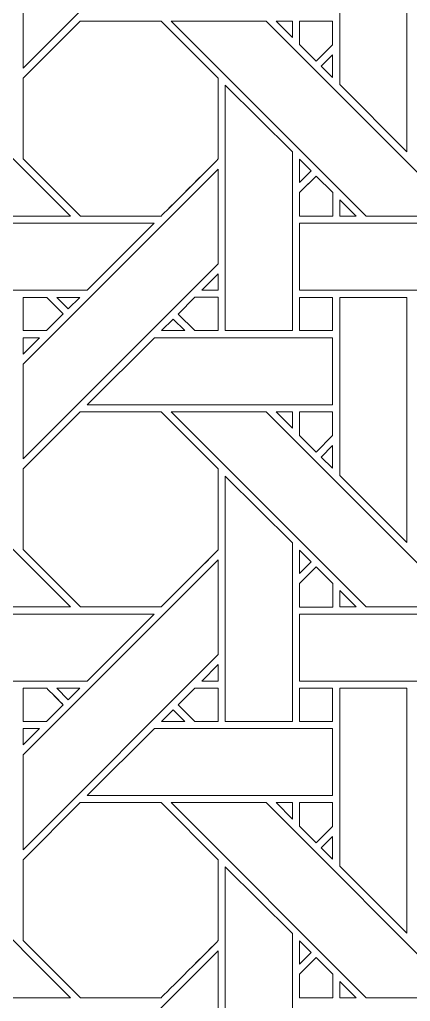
# Model space of a CAD drawing. Header units: inches. Extents: x 7.4 to 17.4, y 4.1 to 14.1.
# Drawn here: x 12.612 to 13.561, y 8.375 to 10.758 of the extents above; entities that cross this region are included whole.
import ezdxf

# ---------------------------------------------------------------- set-up
doc = ezdxf.new("R2010")
doc.units = ezdxf.units.IN
doc.header["$MEASUREMENT"] = 0
doc.layers.add('Design', color=7, linetype='Continuous', lineweight=0)

msp = doc.modelspace()

# ---------------------------------------------------------------- linework, layer by layer
at = {"layer": 'Design'}
for points, knots in [([(12.3829, 14.0948), (9.6214, 14.0948), (7.3829, 11.8562), (7.3829, 9.0948), (7.3829, 6.3333), (9.6214, 4.0948), (12.3829, 4.0948), (15.1443, 4.0948), (17.3829, 6.3333), (17.3829, 9.0948), (17.3829, 11.8562), (15.1443, 14.0948), (12.3829, 14.0948)], [0, 0, 0, 0, 1, 1, 1, 2, 2, 2, 3, 3, 3, 4, 4, 4, 4]), ([(12.3829, 13.3833), (10.0144, 13.3833), (8.0943, 11.4632), (8.0943, 9.0948), (8.0943, 6.7263), (10.0144, 4.8063), (12.3829, 4.8063), (14.7513, 4.8063), (16.6714, 6.7263), (16.6714, 9.0948), (16.6714, 11.4632), (14.7513, 13.3833), (12.3829, 13.3833)], [0, 0, 0, 0, 1, 1, 1, 2, 2, 2, 3, 3, 3, 4, 4, 4, 4]), ([(13.0941, 11.1141), (13.0941, 11.1141), (12.6204, 10.6404), (12.6204, 10.6404), (12.6204, 10.6404), (12.6204, 10.8705), (12.6204, 10.8705), (12.6204, 10.8705), (13.0941, 11.3441), (13.0941, 11.3441), (13.0941, 11.3441), (13.0941, 11.1141), (13.0941, 11.1141)], [0, 0, 0, 0, 1, 1, 1, 2, 2, 2, 3, 3, 3, 4, 4, 4, 4]), ([(13.3891, 10.6005), (13.3891, 10.6005), (13.3891, 11.0326), (13.3891, 11.0326), (13.3891, 11.0326), (13.552, 11.0326), (13.552, 11.0326), (13.552, 11.0326), (13.552, 10.4375), (13.552, 10.4375), (13.552, 10.4375), (13.3891, 10.6005), (13.3891, 10.6005)], [0, 0, 0, 0, 1, 1, 1, 2, 2, 2, 3, 3, 3, 4, 4, 4, 4]), ([(12.7354, 10.2811), (12.7354, 10.2811), (12.5044, 10.2811), (12.5044, 10.2811), (12.5044, 10.2811), (12.0308, 10.7548), (12.0308, 10.7548), (12.0308, 10.7548), (12.2618, 10.7548), (12.2618, 10.7548), (12.2618, 10.7548), (12.7354, 10.2811), (12.7354, 10.2811)], [0, 0, 0, 0, 1, 1, 1, 2, 2, 2, 3, 3, 3, 4, 4, 4, 4]), ([(12.7591, 10.7548), (12.7591, 10.7548), (12.9553, 10.7548), (12.9553, 10.7548), (12.9553, 10.7548), (13.0941, 10.6161), (13.0941, 10.6161), (13.0941, 10.6161), (13.0941, 10.4199), (13.0941, 10.4199), (13.0763, 10.4019), (12.9643, 10.2902), (12.9553, 10.2812), (12.9553, 10.2812), (12.7596, 10.2812), (12.7596, 10.2812), (12.7596, 10.2812), (12.6204, 10.4204), (12.6204, 10.4204), (12.6204, 10.4204), (12.6204, 10.6161), (12.6204, 10.6161), (12.6204, 10.6161), (12.7591, 10.7548), (12.7591, 10.7548)], [0, 0, 0, 0, 1, 1, 1, 2, 2, 2, 3, 3, 3, 4, 4, 4, 5, 5, 5, 6, 6, 6, 7, 7, 7, 8, 8, 8, 8]), ([(13.0941, 10.6161), (13.0941, 10.6161), (13.0941, 10.4199), (13.0941, 10.4199), (13.0759, 10.4016), (12.9641, 10.2899), (12.9553, 10.2812), (12.9553, 10.2812), (12.7596, 10.2812), (12.7596, 10.2812), (12.7596, 10.2812), (12.6204, 10.4204), (12.6204, 10.4204), (12.6204, 10.4204), (12.6204, 10.6161), (12.6204, 10.6161), (12.6204, 10.6161), (12.7591, 10.7548), (12.7591, 10.7548), (12.7591, 10.7548), (12.9553, 10.7548), (12.9553, 10.7548), (12.9553, 10.7548), (13.0941, 10.6161), (13.0941, 10.6161)], [0, 0, 0, 0, 1, 1, 1, 2, 2, 2, 3, 3, 3, 4, 4, 4, 5, 5, 5, 6, 6, 6, 7, 7, 7, 8, 8, 8, 8]), ([(13.6841, 10.2811), (13.6841, 10.2811), (13.4531, 10.2811), (13.4531, 10.2811), (13.4531, 10.2811), (12.9795, 10.7548), (12.9795, 10.7548), (12.9795, 10.7548), (13.2105, 10.7548), (13.2105, 10.7548), (13.2105, 10.7548), (13.6841, 10.2811), (13.6841, 10.2811)], [0, 0, 0, 0, 1, 1, 1, 2, 2, 2, 3, 3, 3, 4, 4, 4, 4]), ([(13.2346, 10.7548), (13.2346, 10.7548), (13.2741, 10.7548), (13.2741, 10.7548), (13.2741, 10.7548), (13.2741, 10.715), (13.2741, 10.715), (13.2741, 10.715), (13.2346, 10.7548), (13.2346, 10.7548)], [0, 0, 0, 0, 1, 1, 1, 2, 2, 2, 3, 3, 3, 3]), ([(13.3715, 10.7548), (13.3715, 10.7548), (13.3715, 10.6972), (13.3715, 10.6972), (13.3715, 10.6972), (13.3316, 10.6573), (13.3316, 10.6573), (13.3316, 10.6573), (13.2913, 10.6976), (13.2913, 10.6976), (13.2913, 10.6976), (13.2913, 10.7548), (13.2913, 10.7548), (13.2913, 10.7548), (13.3715, 10.7548), (13.3715, 10.7548)], [0, 0, 0, 0, 1, 1, 1, 2, 2, 2, 3, 3, 3, 4, 4, 4, 5, 5, 5, 5]), ([(13.3715, 10.6972), (13.3715, 10.6972), (13.3316, 10.6573), (13.3316, 10.6573), (13.3316, 10.6573), (13.2913, 10.6976), (13.2913, 10.6976), (13.2913, 10.6976), (13.2913, 10.7548), (13.2913, 10.7548), (13.2913, 10.7548), (13.3715, 10.7548), (13.3715, 10.7548), (13.3715, 10.7548), (13.3715, 10.6972), (13.3715, 10.6972)], [0, 0, 0, 0, 1, 1, 1, 2, 2, 2, 3, 3, 3, 4, 4, 4, 5, 5, 5, 5]), ([(13.3715, 10.6729), (13.3715, 10.6729), (13.3715, 10.6178), (13.3715, 10.6178), (13.3715, 10.6178), (13.3438, 10.6452), (13.3438, 10.6452), (13.3438, 10.6452), (13.3715, 10.6729), (13.3715, 10.6729)], [0, 0, 0, 0, 1, 1, 1, 2, 2, 2, 3, 3, 3, 3]), ([(13.1112, 10.0031), (13.1112, 10.0031), (13.1112, 10.599), (13.1112, 10.599), (13.1112, 10.599), (13.274, 10.4368), (13.274, 10.4368), (13.274, 10.4368), (13.274, 10.0031), (13.274, 10.0031), (13.274, 10.0031), (13.1112, 10.0031), (13.1112, 10.0031)], [0, 0, 0, 0, 1, 1, 1, 2, 2, 2, 3, 3, 3, 4, 4, 4, 4]), ([(13.2913, 10.3626), (13.2913, 10.3626), (13.2913, 10.4193), (13.2913, 10.4193), (13.2913, 10.4193), (13.3195, 10.3908), (13.3195, 10.3908), (13.3195, 10.3908), (13.2913, 10.3626), (13.2913, 10.3626)], [0, 0, 0, 0, 1, 1, 1, 2, 2, 2, 3, 3, 3, 3]), ([(13.0941, 10.1654), (13.0941, 10.1654), (12.6204, 9.6917), (12.6204, 9.6917), (12.6204, 9.6917), (12.6204, 9.9218), (12.6204, 9.9218), (12.6204, 9.9218), (13.0941, 10.3954), (13.0941, 10.3954), (13.0941, 10.3954), (13.0941, 10.1654), (13.0941, 10.1654)], [0, 0, 0, 0, 1, 1, 1, 2, 2, 2, 3, 3, 3, 4, 4, 4, 4]), ([(13.2913, 10.2809), (13.2913, 10.2809), (13.2913, 10.3382), (13.2913, 10.3382), (13.2913, 10.3382), (13.3316, 10.3785), (13.3316, 10.3785), (13.3316, 10.3785), (13.3719, 10.3382), (13.3719, 10.3382), (13.3719, 10.3382), (13.3719, 10.2809), (13.3719, 10.2809), (13.3719, 10.2809), (13.2913, 10.2809), (13.2913, 10.2809)], [0, 0, 0, 0, 1, 1, 1, 2, 2, 2, 3, 3, 3, 4, 4, 4, 5, 5, 5, 5]), ([(13.2973, 10.3442), (13.2973, 10.3442), (13.3316, 10.3785), (13.3316, 10.3785), (13.3316, 10.3785), (13.3719, 10.3382), (13.3719, 10.3382), (13.3719, 10.3382), (13.3719, 10.2809), (13.3719, 10.2809), (13.3719, 10.2809), (13.2913, 10.2809), (13.2913, 10.2809), (13.2913, 10.2809), (13.2913, 10.3382), (13.2913, 10.3382), (13.2913, 10.3382), (13.2973, 10.3442), (13.2973, 10.3442)], [0, 0, 0, 0, 1, 1, 1, 2, 2, 2, 3, 3, 3, 4, 4, 4, 5, 5, 5, 6, 6, 6, 6]), ([(13.3892, 10.2811), (13.3892, 10.2811), (13.3892, 10.3209), (13.3892, 10.3209), (13.3892, 10.3209), (13.4289, 10.2811), (13.4289, 10.2811), (13.4289, 10.2811), (13.3892, 10.2811), (13.3892, 10.2811)], [0, 0, 0, 0, 1, 1, 1, 2, 2, 2, 3, 3, 3, 3]), ([(12.7755, 10.1012), (12.7755, 10.1012), (12.3425, 10.1012), (12.3425, 10.1012), (12.3425, 10.1012), (12.3425, 10.2639), (12.3425, 10.2639), (12.3425, 10.2639), (12.9382, 10.2639), (12.9382, 10.2639), (12.9382, 10.2639), (12.7755, 10.1012), (12.7755, 10.1012)], [0, 0, 0, 0, 1, 1, 1, 2, 2, 2, 3, 3, 3, 4, 4, 4, 4]), ([(13.2913, 10.1012), (13.2913, 10.1012), (13.2913, 10.2639), (13.2913, 10.2639), (13.2913, 10.2639), (13.887, 10.2639), (13.887, 10.2639), (13.887, 10.2639), (13.7242, 10.1012), (13.7242, 10.1012), (13.7242, 10.1012), (13.2913, 10.1012), (13.2913, 10.1012)], [0, 0, 0, 0, 1, 1, 1, 2, 2, 2, 3, 3, 3, 4, 4, 4, 4]), ([(13.0543, 10.1012), (13.0543, 10.1012), (13.0941, 10.141), (13.0941, 10.141), (13.0941, 10.141), (13.0941, 10.1012), (13.0941, 10.1012), (13.0941, 10.1012), (13.0543, 10.1012), (13.0543, 10.1012)], [0, 0, 0, 0, 1, 1, 1, 2, 2, 2, 3, 3, 3, 3]), ([(12.6775, 10.0839), (12.6826, 10.0788), (12.7134, 10.048), (12.7178, 10.0436), (12.7178, 10.0436), (12.6774, 10.0032), (12.6774, 10.0032), (12.6774, 10.0032), (12.6204, 10.0032), (12.6204, 10.0032), (12.6204, 10.0032), (12.6204, 10.0839), (12.6204, 10.0839), (12.6204, 10.0839), (12.6775, 10.0839), (12.6775, 10.0839)], [0, 0, 0, 0, 1, 1, 1, 2, 2, 2, 3, 3, 3, 4, 4, 4, 5, 5, 5, 5]), ([(12.7019, 10.0595), (12.7019, 10.0595), (12.7178, 10.0436), (12.7178, 10.0436), (12.7178, 10.0436), (12.6774, 10.0032), (12.6774, 10.0032), (12.6774, 10.0032), (12.6204, 10.0032), (12.6204, 10.0032), (12.6204, 10.0032), (12.6204, 10.0839), (12.6204, 10.0839), (12.6204, 10.0839), (12.6775, 10.0839), (12.6775, 10.0839), (12.6828, 10.0786), (12.6927, 10.0688), (12.7019, 10.0595)], [0, 0, 0, 0, 1, 1, 1, 2, 2, 2, 3, 3, 3, 4, 4, 4, 5, 5, 5, 6, 6, 6, 6]), ([(12.7018, 10.0839), (12.7018, 10.0839), (12.7583, 10.0839), (12.7583, 10.0839), (12.7583, 10.0839), (12.73, 10.0557), (12.73, 10.0557), (12.73, 10.0557), (12.7018, 10.0839), (12.7018, 10.0839)], [0, 0, 0, 0, 1, 1, 1, 2, 2, 2, 3, 3, 3, 3]), ([(13.0941, 10.084), (13.0941, 10.084), (13.0941, 10.0031), (13.0941, 10.0031), (13.0941, 10.0031), (13.037, 10.0031), (13.037, 10.0031), (13.037, 10.0031), (12.9966, 10.0435), (12.9966, 10.0435), (12.9966, 10.0435), (13.037, 10.084), (13.037, 10.084), (13.037, 10.084), (13.0941, 10.084), (13.0941, 10.084)], [0, 0, 0, 0, 1, 1, 1, 2, 2, 2, 3, 3, 3, 4, 4, 4, 5, 5, 5, 5]), ([(13.0941, 10.084), (13.0941, 10.084), (13.0941, 10.0031), (13.0941, 10.0031), (13.0941, 10.0031), (13.037, 10.0031), (13.037, 10.0031), (13.037, 10.0031), (12.9966, 10.0435), (12.9966, 10.0435), (12.9966, 10.0435), (13.037, 10.084), (13.037, 10.084), (13.037, 10.084), (13.0941, 10.084), (13.0941, 10.084)], [0, 0, 0, 0, 1, 1, 1, 2, 2, 2, 3, 3, 3, 4, 4, 4, 5, 5, 5, 5]), ([(13.2913, 10.0839), (13.2913, 10.0839), (13.3715, 10.0839), (13.3715, 10.0839), (13.3715, 10.0839), (13.3715, 10.0031), (13.3715, 10.0031), (13.3715, 10.0031), (13.2913, 10.0031), (13.2913, 10.0031), (13.2913, 10.0031), (13.2913, 10.0839), (13.2913, 10.0839)], [0, 0, 0, 0, 1, 1, 1, 2, 2, 2, 3, 3, 3, 4, 4, 4, 4]), ([(13.2913, 10.0031), (13.2913, 10.0031), (13.2913, 10.0839), (13.2913, 10.0839), (13.2913, 10.0839), (13.3715, 10.0839), (13.3715, 10.0839), (13.3715, 10.0839), (13.3715, 10.0031), (13.3715, 10.0031), (13.3715, 10.0031), (13.2913, 10.0031), (13.2913, 10.0031)], [0, 0, 0, 0, 1, 1, 1, 2, 2, 2, 3, 3, 3, 4, 4, 4, 4]), ([(13.552, 9.4888), (13.552, 9.4888), (13.3891, 9.6517), (13.3891, 9.6517), (13.3891, 9.6517), (13.3891, 10.0839), (13.3891, 10.0839), (13.3891, 10.0839), (13.552, 10.0839), (13.552, 10.0839), (13.552, 10.0839), (13.552, 9.4888), (13.552, 9.4888)], [0, 0, 0, 0, 1, 1, 1, 2, 2, 2, 3, 3, 3, 4, 4, 4, 4]), ([(13.0127, 10.0031), (13.0127, 10.0031), (12.9562, 10.0031), (12.9562, 10.0031), (12.9562, 10.0031), (12.9845, 10.0314), (12.9845, 10.0314), (12.9845, 10.0314), (13.0127, 10.0031), (13.0127, 10.0031)], [0, 0, 0, 0, 1, 1, 1, 2, 2, 2, 3, 3, 3, 3]), ([(12.6602, 9.986), (12.6602, 9.986), (12.6204, 9.9462), (12.6204, 9.9462), (12.6204, 9.9462), (12.6204, 9.986), (12.6204, 9.986), (12.6204, 9.986), (12.6602, 9.986), (12.6602, 9.986)], [0, 0, 0, 0, 1, 1, 1, 2, 2, 2, 3, 3, 3, 3]), ([(13.3715, 9.986), (13.3715, 9.986), (13.3715, 9.8232), (13.3715, 9.8232), (13.3715, 9.8232), (12.7762, 9.8232), (12.7762, 9.8232), (12.7762, 9.8232), (12.9391, 9.986), (12.9391, 9.986), (12.9391, 9.986), (13.3715, 9.986), (13.3715, 9.986)], [0, 0, 0, 0, 1, 1, 1, 2, 2, 2, 3, 3, 3, 4, 4, 4, 4]), ([(12.7354, 9.3324), (12.7354, 9.3324), (12.5044, 9.3324), (12.5044, 9.3324), (12.5044, 9.3324), (12.0308, 9.8061), (12.0308, 9.8061), (12.0308, 9.8061), (12.2618, 9.8061), (12.2618, 9.8061), (12.2618, 9.8061), (12.7354, 9.3324), (12.7354, 9.3324)], [0, 0, 0, 0, 1, 1, 1, 2, 2, 2, 3, 3, 3, 4, 4, 4, 4]), ([(12.7591, 9.8061), (12.7591, 9.8061), (12.9553, 9.8061), (12.9553, 9.8061), (12.9553, 9.8061), (13.0941, 9.6673), (13.0941, 9.6673), (13.0941, 9.6673), (13.0941, 9.4711), (13.0941, 9.4711), (13.0763, 9.4532), (12.9643, 9.3414), (12.9553, 9.3324), (12.9553, 9.3324), (12.7596, 9.3324), (12.7596, 9.3324), (12.7596, 9.3324), (12.6204, 9.4717), (12.6204, 9.4717), (12.6204, 9.4717), (12.6204, 9.6673), (12.6204, 9.6673), (12.6204, 9.6673), (12.7591, 9.8061), (12.7591, 9.8061)], [0, 0, 0, 0, 1, 1, 1, 2, 2, 2, 3, 3, 3, 4, 4, 4, 5, 5, 5, 6, 6, 6, 7, 7, 7, 8, 8, 8, 8]), ([(13.0941, 9.4711), (13.0759, 9.4529), (12.9641, 9.3412), (12.9553, 9.3324), (12.9553, 9.3324), (12.7596, 9.3324), (12.7596, 9.3324), (12.7596, 9.3324), (12.6204, 9.4717), (12.6204, 9.4717), (12.6204, 9.4717), (12.6204, 9.6673), (12.6204, 9.6673), (12.6204, 9.6673), (12.7591, 9.8061), (12.7591, 9.8061), (12.7591, 9.8061), (12.9553, 9.8061), (12.9553, 9.8061), (12.9553, 9.8061), (13.0941, 9.6673), (13.0941, 9.6673), (13.0941, 9.6673), (13.0941, 9.4711), (13.0941, 9.4711)], [0, 0, 0, 0, 1, 1, 1, 2, 2, 2, 3, 3, 3, 4, 4, 4, 5, 5, 5, 6, 6, 6, 7, 7, 7, 8, 8, 8, 8]), ([(13.6841, 9.3324), (13.6841, 9.3324), (13.4531, 9.3324), (13.4531, 9.3324), (13.4531, 9.3324), (12.9795, 9.8061), (12.9795, 9.8061), (12.9795, 9.8061), (13.2105, 9.8061), (13.2105, 9.8061), (13.2105, 9.8061), (13.6841, 9.3324), (13.6841, 9.3324)], [0, 0, 0, 0, 1, 1, 1, 2, 2, 2, 3, 3, 3, 4, 4, 4, 4]), ([(13.2741, 9.8061), (13.2741, 9.8061), (13.2741, 9.7662), (13.2741, 9.7662), (13.2741, 9.7662), (13.2346, 9.8061), (13.2346, 9.8061), (13.2346, 9.8061), (13.2741, 9.8061), (13.2741, 9.8061)], [0, 0, 0, 0, 1, 1, 1, 2, 2, 2, 3, 3, 3, 3]), ([(13.3715, 9.8061), (13.3715, 9.8061), (13.3715, 9.7485), (13.3715, 9.7485), (13.3715, 9.7485), (13.3316, 9.7085), (13.3316, 9.7085), (13.3316, 9.7085), (13.2913, 9.7489), (13.2913, 9.7489), (13.2913, 9.7489), (13.2913, 9.8061), (13.2913, 9.8061), (13.2913, 9.8061), (13.3715, 9.8061), (13.3715, 9.8061)], [0, 0, 0, 0, 1, 1, 1, 2, 2, 2, 3, 3, 3, 4, 4, 4, 5, 5, 5, 5]), ([(13.3316, 9.7085), (13.3316, 9.7085), (13.2913, 9.7489), (13.2913, 9.7489), (13.2913, 9.7489), (13.2913, 9.8061), (13.2913, 9.8061), (13.2913, 9.8061), (13.3715, 9.8061), (13.3715, 9.8061), (13.3715, 9.8061), (13.3715, 9.7485), (13.3715, 9.7485), (13.3715, 9.7485), (13.3316, 9.7085), (13.3316, 9.7085)], [0, 0, 0, 0, 1, 1, 1, 2, 2, 2, 3, 3, 3, 4, 4, 4, 5, 5, 5, 5]), ([(13.3715, 9.7242), (13.3715, 9.7242), (13.3715, 9.6691), (13.3715, 9.6691), (13.3715, 9.6691), (13.3438, 9.6964), (13.3438, 9.6964), (13.3438, 9.6964), (13.3715, 9.7242), (13.3715, 9.7242)], [0, 0, 0, 0, 1, 1, 1, 2, 2, 2, 3, 3, 3, 3]), ([(13.1112, 9.0544), (13.1112, 9.0544), (13.1112, 9.6502), (13.1112, 9.6502), (13.1112, 9.6502), (13.274, 9.4881), (13.274, 9.4881), (13.274, 9.4881), (13.274, 9.0544), (13.274, 9.0544), (13.274, 9.0544), (13.1112, 9.0544), (13.1112, 9.0544)], [0, 0, 0, 0, 1, 1, 1, 2, 2, 2, 3, 3, 3, 4, 4, 4, 4]), ([(13.2913, 9.4138), (13.2913, 9.4138), (13.2913, 9.4706), (13.2913, 9.4706), (13.2913, 9.4706), (13.3195, 9.442), (13.3195, 9.442), (13.3195, 9.442), (13.2913, 9.4138), (13.2913, 9.4138)], [0, 0, 0, 0, 1, 1, 1, 2, 2, 2, 3, 3, 3, 3]), ([(13.0941, 9.2166), (13.0941, 9.2166), (12.6204, 8.743), (12.6204, 8.743), (12.6204, 8.743), (12.6204, 8.9731), (12.6204, 8.9731), (12.6204, 8.9731), (13.0941, 9.4467), (13.0941, 9.4467), (13.0941, 9.4467), (13.0941, 9.2166), (13.0941, 9.2166)], [0, 0, 0, 0, 1, 1, 1, 2, 2, 2, 3, 3, 3, 4, 4, 4, 4]), ([(13.2913, 9.3322), (13.2913, 9.3322), (13.2913, 9.3895), (13.2913, 9.3895), (13.2913, 9.3895), (13.3316, 9.4298), (13.3316, 9.4298), (13.3316, 9.4298), (13.3719, 9.3895), (13.3719, 9.3895), (13.3719, 9.3895), (13.3719, 9.3322), (13.3719, 9.3322), (13.3719, 9.3322), (13.2913, 9.3322), (13.2913, 9.3322)], [0, 0, 0, 0, 1, 1, 1, 2, 2, 2, 3, 3, 3, 4, 4, 4, 5, 5, 5, 5]), ([(13.2967, 9.3949), (13.2967, 9.3949), (13.3316, 9.4298), (13.3316, 9.4298), (13.3316, 9.4298), (13.3719, 9.3895), (13.3719, 9.3895), (13.3719, 9.3895), (13.3719, 9.3322), (13.3719, 9.3322), (13.3719, 9.3322), (13.2913, 9.3322), (13.2913, 9.3322), (13.2913, 9.3322), (13.2913, 9.3895), (13.2913, 9.3895), (13.2913, 9.3895), (13.2967, 9.3949), (13.2967, 9.3949)], [0, 0, 0, 0, 1, 1, 1, 2, 2, 2, 3, 3, 3, 4, 4, 4, 5, 5, 5, 6, 6, 6, 6]), ([(13.3892, 9.3324), (13.3892, 9.3324), (13.3892, 9.3722), (13.3892, 9.3722), (13.3892, 9.3722), (13.4289, 9.3324), (13.4289, 9.3324), (13.4289, 9.3324), (13.3892, 9.3324), (13.3892, 9.3324)], [0, 0, 0, 0, 1, 1, 1, 2, 2, 2, 3, 3, 3, 3]), ([(12.3425, 9.1525), (12.3425, 9.1525), (12.3425, 9.3152), (12.3425, 9.3152), (12.3425, 9.3152), (12.9382, 9.3152), (12.9382, 9.3152), (12.9382, 9.3152), (12.7755, 9.1525), (12.7755, 9.1525), (12.7755, 9.1525), (12.3425, 9.1525), (12.3425, 9.1525)], [0, 0, 0, 0, 1, 1, 1, 2, 2, 2, 3, 3, 3, 4, 4, 4, 4]), ([(13.887, 9.3152), (13.887, 9.3152), (13.7242, 9.1525), (13.7242, 9.1525), (13.7242, 9.1525), (13.2913, 9.1525), (13.2913, 9.1525), (13.2913, 9.1525), (13.2913, 9.3152), (13.2913, 9.3152), (13.2913, 9.3152), (13.887, 9.3152), (13.887, 9.3152)], [0, 0, 0, 0, 1, 1, 1, 2, 2, 2, 3, 3, 3, 4, 4, 4, 4]), ([(13.0543, 9.1525), (13.0543, 9.1525), (13.0941, 9.1923), (13.0941, 9.1923), (13.0941, 9.1923), (13.0941, 9.1525), (13.0941, 9.1525), (13.0941, 9.1525), (13.0543, 9.1525), (13.0543, 9.1525)], [0, 0, 0, 0, 1, 1, 1, 2, 2, 2, 3, 3, 3, 3]), ([(12.6775, 9.1352), (12.6826, 9.1301), (12.7134, 9.0993), (12.7178, 9.0948), (12.7178, 9.0948), (12.6774, 9.0544), (12.6774, 9.0544), (12.6774, 9.0544), (12.6204, 9.0544), (12.6204, 9.0544), (12.6204, 9.0544), (12.6204, 9.1352), (12.6204, 9.1352), (12.6204, 9.1352), (12.6775, 9.1352), (12.6775, 9.1352)], [0, 0, 0, 0, 1, 1, 1, 2, 2, 2, 3, 3, 3, 4, 4, 4, 5, 5, 5, 5]), ([(12.6204, 9.0544), (12.6204, 9.0544), (12.6204, 9.1352), (12.6204, 9.1352), (12.6204, 9.1352), (12.6775, 9.1352), (12.6775, 9.1352), (12.6829, 9.1298), (12.7137, 9.0989), (12.7178, 9.0948), (12.7178, 9.0948), (12.6774, 9.0544), (12.6774, 9.0544), (12.6774, 9.0544), (12.6204, 9.0544), (12.6204, 9.0544)], [0, 0, 0, 0, 1, 1, 1, 2, 2, 2, 3, 3, 3, 4, 4, 4, 5, 5, 5, 5]), ([(12.7018, 9.1352), (12.7018, 9.1352), (12.7583, 9.1352), (12.7583, 9.1352), (12.7583, 9.1352), (12.73, 9.107), (12.73, 9.107), (12.73, 9.107), (12.7018, 9.1352), (12.7018, 9.1352)], [0, 0, 0, 0, 1, 1, 1, 2, 2, 2, 3, 3, 3, 3]), ([(13.0941, 9.1352), (13.0941, 9.1352), (13.0941, 9.0544), (13.0941, 9.0544), (13.0941, 9.0544), (13.037, 9.0544), (13.037, 9.0544), (13.037, 9.0544), (12.9966, 9.0948), (12.9966, 9.0948), (12.9966, 9.0948), (13.037, 9.1352), (13.037, 9.1352), (13.037, 9.1352), (13.0941, 9.1352), (13.0941, 9.1352)], [0, 0, 0, 0, 1, 1, 1, 2, 2, 2, 3, 3, 3, 4, 4, 4, 5, 5, 5, 5]), ([(13.0941, 9.1352), (13.0941, 9.1352), (13.0941, 9.0544), (13.0941, 9.0544), (13.0941, 9.0544), (13.037, 9.0544), (13.037, 9.0544), (13.037, 9.0544), (12.9966, 9.0948), (12.9966, 9.0948), (12.9966, 9.0948), (13.037, 9.1352), (13.037, 9.1352), (13.037, 9.1352), (13.0941, 9.1352), (13.0941, 9.1352)], [0, 0, 0, 0, 1, 1, 1, 2, 2, 2, 3, 3, 3, 4, 4, 4, 5, 5, 5, 5]), ([(13.2913, 9.1352), (13.2913, 9.1352), (13.3715, 9.1352), (13.3715, 9.1352), (13.3715, 9.1352), (13.3715, 9.0544), (13.3715, 9.0544), (13.3715, 9.0544), (13.2913, 9.0544), (13.2913, 9.0544), (13.2913, 9.0544), (13.2913, 9.1352), (13.2913, 9.1352)], [0, 0, 0, 0, 1, 1, 1, 2, 2, 2, 3, 3, 3, 4, 4, 4, 4]), ([(13.3715, 9.1352), (13.3715, 9.1352), (13.3715, 9.0544), (13.3715, 9.0544), (13.3715, 9.0544), (13.2913, 9.0544), (13.2913, 9.0544), (13.2913, 9.0544), (13.2913, 9.1352), (13.2913, 9.1352), (13.2913, 9.1352), (13.3715, 9.1352), (13.3715, 9.1352)], [0, 0, 0, 0, 1, 1, 1, 2, 2, 2, 3, 3, 3, 4, 4, 4, 4]), ([(13.3891, 8.703), (13.3891, 8.703), (13.3891, 9.1352), (13.3891, 9.1352), (13.3891, 9.1352), (13.552, 9.1352), (13.552, 9.1352), (13.552, 9.1352), (13.552, 8.5401), (13.552, 8.5401), (13.552, 8.5401), (13.3891, 8.703), (13.3891, 8.703)], [0, 0, 0, 0, 1, 1, 1, 2, 2, 2, 3, 3, 3, 4, 4, 4, 4]), ([(13.0127, 9.0544), (13.0127, 9.0544), (12.9562, 9.0544), (12.9562, 9.0544), (12.9562, 9.0544), (12.9845, 9.0827), (12.9845, 9.0827), (12.9845, 9.0827), (13.0127, 9.0544), (13.0127, 9.0544)], [0, 0, 0, 0, 1, 1, 1, 2, 2, 2, 3, 3, 3, 3]), ([(12.6602, 9.0373), (12.6602, 9.0373), (12.6204, 8.9974), (12.6204, 8.9974), (12.6204, 8.9974), (12.6204, 9.0373), (12.6204, 9.0373), (12.6204, 9.0373), (12.6602, 9.0373), (12.6602, 9.0373)], [0, 0, 0, 0, 1, 1, 1, 2, 2, 2, 3, 3, 3, 3]), ([(13.3715, 9.0373), (13.3715, 9.0373), (13.3715, 8.8745), (13.3715, 8.8745), (13.3715, 8.8745), (12.7762, 8.8745), (12.7762, 8.8745), (12.7762, 8.8745), (12.9391, 9.0373), (12.9391, 9.0373), (12.9391, 9.0373), (13.3715, 9.0373), (13.3715, 9.0373)], [0, 0, 0, 0, 1, 1, 1, 2, 2, 2, 3, 3, 3, 4, 4, 4, 4]), ([(12.0308, 8.8573), (12.0308, 8.8573), (12.2618, 8.8573), (12.2618, 8.8573), (12.2618, 8.8573), (12.7354, 8.3837), (12.7354, 8.3837), (12.7354, 8.3837), (12.5044, 8.3837), (12.5044, 8.3837), (12.5044, 8.3837), (12.0308, 8.8573), (12.0308, 8.8573)], [0, 0, 0, 0, 1, 1, 1, 2, 2, 2, 3, 3, 3, 4, 4, 4, 4]), ([(12.7591, 8.8573), (12.7591, 8.8573), (12.9553, 8.8573), (12.9553, 8.8573), (12.9553, 8.8573), (13.0941, 8.7186), (13.0941, 8.7186), (13.0941, 8.7186), (13.0941, 8.5224), (13.0941, 8.5224), (13.0763, 8.5044), (12.9643, 8.3927), (12.9553, 8.3837), (12.9553, 8.3837), (12.7596, 8.3837), (12.7596, 8.3837), (12.7596, 8.3837), (12.6204, 8.5229), (12.6204, 8.5229), (12.6204, 8.5229), (12.6204, 8.7186), (12.6204, 8.7186), (12.6204, 8.7186), (12.7591, 8.8573), (12.7591, 8.8573)], [0, 0, 0, 0, 1, 1, 1, 2, 2, 2, 3, 3, 3, 4, 4, 4, 5, 5, 5, 6, 6, 6, 7, 7, 7, 8, 8, 8, 8]), ([(13.0941, 8.7186), (13.0941, 8.7186), (13.0941, 8.5224), (13.0941, 8.5224), (13.0761, 8.5043), (12.9642, 8.3926), (12.9553, 8.3837), (12.9553, 8.3837), (12.7596, 8.3837), (12.7596, 8.3837), (12.7596, 8.3837), (12.6204, 8.5229), (12.6204, 8.5229), (12.6204, 8.5229), (12.6204, 8.7186), (12.6204, 8.7186), (12.6204, 8.7186), (12.7591, 8.8573), (12.7591, 8.8573), (12.7591, 8.8573), (12.9553, 8.8573), (12.9553, 8.8573), (12.9553, 8.8573), (13.0941, 8.7186), (13.0941, 8.7186)], [0, 0, 0, 0, 1, 1, 1, 2, 2, 2, 3, 3, 3, 4, 4, 4, 5, 5, 5, 6, 6, 6, 7, 7, 7, 8, 8, 8, 8]), ([(13.6841, 8.3837), (13.6841, 8.3837), (13.4531, 8.3837), (13.4531, 8.3837), (13.4531, 8.3837), (12.9795, 8.8573), (12.9795, 8.8573), (12.9795, 8.8573), (13.2105, 8.8573), (13.2105, 8.8573), (13.2105, 8.8573), (13.6841, 8.3837), (13.6841, 8.3837)], [0, 0, 0, 0, 1, 1, 1, 2, 2, 2, 3, 3, 3, 4, 4, 4, 4]), ([(13.2346, 8.8573), (13.2346, 8.8573), (13.2741, 8.8573), (13.2741, 8.8573), (13.2741, 8.8573), (13.2741, 8.8175), (13.2741, 8.8175), (13.2741, 8.8175), (13.2346, 8.8573), (13.2346, 8.8573)], [0, 0, 0, 0, 1, 1, 1, 2, 2, 2, 3, 3, 3, 3]), ([(13.3715, 8.8573), (13.3715, 8.8573), (13.3715, 8.7997), (13.3715, 8.7997), (13.3715, 8.7997), (13.3316, 8.7598), (13.3316, 8.7598), (13.3316, 8.7598), (13.2913, 8.8001), (13.2913, 8.8001), (13.2913, 8.8001), (13.2913, 8.8573), (13.2913, 8.8573), (13.2913, 8.8573), (13.3715, 8.8573), (13.3715, 8.8573)], [0, 0, 0, 0, 1, 1, 1, 2, 2, 2, 3, 3, 3, 4, 4, 4, 5, 5, 5, 5]), ([(13.3715, 8.7997), (13.3715, 8.7997), (13.3316, 8.7598), (13.3316, 8.7598), (13.3316, 8.7598), (13.2913, 8.8001), (13.2913, 8.8001), (13.2913, 8.8001), (13.2913, 8.8573), (13.2913, 8.8573), (13.2913, 8.8573), (13.3715, 8.8573), (13.3715, 8.8573), (13.3715, 8.8573), (13.3715, 8.7997), (13.3715, 8.7997)], [0, 0, 0, 0, 1, 1, 1, 2, 2, 2, 3, 3, 3, 4, 4, 4, 5, 5, 5, 5]), ([(13.3715, 8.7755), (13.3715, 8.7755), (13.3715, 8.7203), (13.3715, 8.7203), (13.3715, 8.7203), (13.3438, 8.7477), (13.3438, 8.7477), (13.3438, 8.7477), (13.3715, 8.7755), (13.3715, 8.7755)], [0, 0, 0, 0, 1, 1, 1, 2, 2, 2, 3, 3, 3, 3]), ([(13.1112, 8.1057), (13.1112, 8.1057), (13.1112, 8.7015), (13.1112, 8.7015), (13.1112, 8.7015), (13.274, 8.5394), (13.274, 8.5394), (13.274, 8.5394), (13.274, 8.1057), (13.274, 8.1057), (13.274, 8.1057), (13.1112, 8.1057), (13.1112, 8.1057)], [0, 0, 0, 0, 1, 1, 1, 2, 2, 2, 3, 3, 3, 4, 4, 4, 4]), ([(13.2913, 8.4651), (13.2913, 8.4651), (13.2913, 8.5219), (13.2913, 8.5219), (13.2913, 8.5219), (13.3195, 8.4933), (13.3195, 8.4933), (13.3195, 8.4933), (13.2913, 8.4651), (13.2913, 8.4651)], [0, 0, 0, 0, 1, 1, 1, 2, 2, 2, 3, 3, 3, 3]), ([(12.6204, 8.0244), (12.6204, 8.0244), (13.0941, 8.498), (13.0941, 8.498), (13.0941, 8.498), (13.0941, 8.2679), (13.0941, 8.2679), (13.0941, 8.2679), (12.6204, 7.7943), (12.6204, 7.7943), (12.6204, 7.7943), (12.6204, 8.0244), (12.6204, 8.0244)], [0, 0, 0, 0, 1, 1, 1, 2, 2, 2, 3, 3, 3, 4, 4, 4, 4]), ([(13.2913, 8.3834), (13.2913, 8.3834), (13.2913, 8.4407), (13.2913, 8.4407), (13.2913, 8.4407), (13.3316, 8.4811), (13.3316, 8.4811), (13.3316, 8.4811), (13.3719, 8.4407), (13.3719, 8.4407), (13.3719, 8.4407), (13.3719, 8.3834), (13.3719, 8.3834), (13.3719, 8.3834), (13.2913, 8.3834), (13.2913, 8.3834)], [0, 0, 0, 0, 1, 1, 1, 2, 2, 2, 3, 3, 3, 4, 4, 4, 5, 5, 5, 5]), ([(13.3316, 8.4811), (13.3316, 8.4811), (13.3719, 8.4407), (13.3719, 8.4407), (13.3719, 8.4407), (13.3719, 8.3834), (13.3719, 8.3834), (13.3719, 8.3834), (13.2913, 8.3834), (13.2913, 8.3834), (13.2913, 8.3834), (13.2913, 8.4407), (13.2913, 8.4407), (13.2913, 8.4407), (13.3316, 8.4811), (13.3316, 8.4811)], [0, 0, 0, 0, 1, 1, 1, 2, 2, 2, 3, 3, 3, 4, 4, 4, 5, 5, 5, 5]), ([(13.3892, 8.3837), (13.3892, 8.3837), (13.3892, 8.4235), (13.3892, 8.4235), (13.3892, 8.4235), (13.4289, 8.3837), (13.4289, 8.3837), (13.4289, 8.3837), (13.3892, 8.3837), (13.3892, 8.3837)], [0, 0, 0, 0, 1, 1, 1, 2, 2, 2, 3, 3, 3, 3])]:
    msp.add_open_spline(points, degree=3, knots=knots, dxfattribs=at)

doc.saveas('drawing.dxf')
